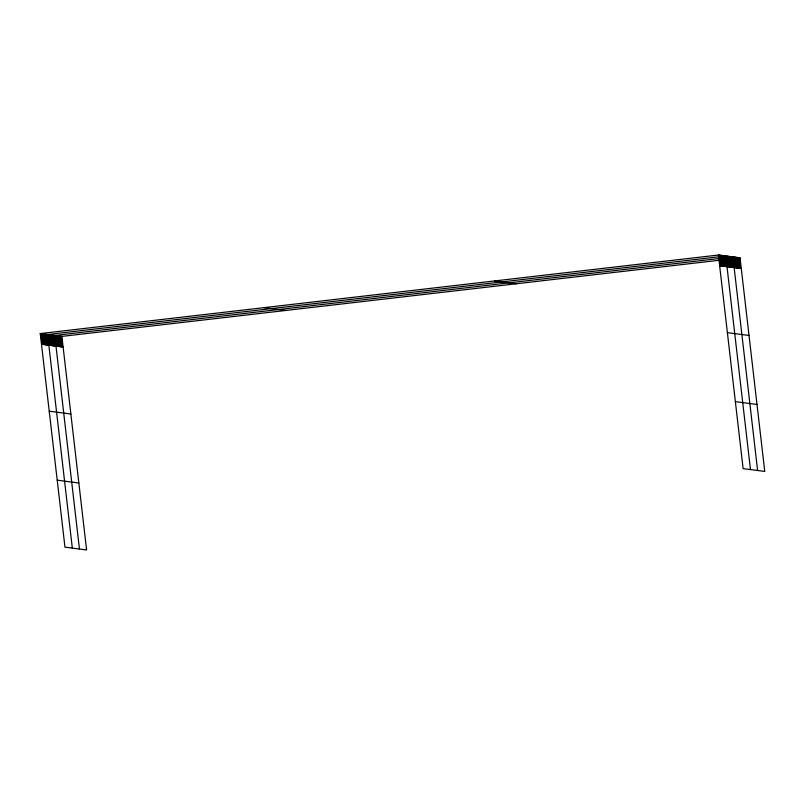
<?xml version="1.0" encoding="UTF-8"?>
<svg xmlns="http://www.w3.org/2000/svg" width="805" height="805" viewBox="0 0 805 805"><rect width="100%" height="100%" fill="white"/><g stroke="black" fill="none" stroke-linecap="round" stroke-linejoin="round"><path stroke-width="1.21" d="M40.25 333.572L61.884 336.389L86.598 549.976L64.964 547.148L40.25 333.572L718.402 255.024L740.037 257.852L764.75 471.428L743.116 468.611L718.402 255.024M61.884 336.389L740.037 257.852M719.63 265.67L741.264 268.488M494.612 280.945L516.246 283.773M727.378 332.636L749.022 335.464M264.04 307.651L285.674 310.468M735.368 401.635L757.002 404.462M41.478 344.208L63.122 347.036M49.226 411.184L70.87 414.001M57.215 480.183L78.85 483M739.393 257.771L740.62 268.407M738.738 257.68L739.966 268.327M738.094 257.6L739.322 268.236M737.44 257.509L738.668 268.156M736.796 257.429L738.024 268.065M736.142 257.338L737.37 267.985M735.498 257.258L736.726 267.904M734.844 257.177L736.072 267.813M734.2 257.087L735.428 267.733M733.546 257.006L734.774 267.642M757.606 470.502L732.902 256.916L54.75 335.464L79.454 549.04M732.248 256.835L733.476 267.471M731.604 256.755L732.832 267.391M730.95 256.664L732.178 267.31M730.306 256.584L731.534 267.22M729.652 256.493L730.88 267.139M729.008 256.413L730.236 267.049M728.354 256.322L729.582 266.968M727.71 256.242L728.938 266.888M727.056 256.161L728.284 266.797M726.412 256.071L727.64 266.717M750.471 469.567L725.758 255.99L47.606 334.528L72.319 548.104M725.094 255.899L726.321 266.546M724.419 255.809L725.647 266.455M723.755 255.728L724.983 266.364M723.081 255.638L724.319 266.284M722.417 255.547L723.645 266.193M721.743 255.467L722.981 266.103M721.079 255.376L722.306 266.022M720.405 255.286L721.642 265.932M719.74 255.205L720.968 265.841M719.066 255.115L720.304 265.761M61.24 336.309L62.468 346.945M60.586 336.218L61.824 346.864M59.942 336.138L61.17 346.774M59.288 336.057L60.526 346.693M58.644 335.967L59.872 346.613M57.99 335.886L59.228 346.522M57.346 335.796L58.574 346.442M56.692 335.715L57.92 346.351M56.048 335.625L57.276 346.271M55.394 335.544L56.622 346.18M54.096 335.373L55.324 346.019M53.452 335.293L54.68 345.929M52.798 335.202L54.026 345.848M52.154 335.122L53.382 345.758M51.5 335.041L52.728 345.677M50.856 334.95L52.084 345.597M50.202 334.87L51.429 345.506M49.558 334.779L50.785 345.425M48.904 334.699L50.131 345.335M48.26 334.608L49.487 345.254M46.942 334.437L48.169 345.083M46.267 334.357L47.495 344.993M45.603 334.266L46.831 344.902M44.929 334.176L46.167 344.822M44.265 334.095L45.493 344.731M43.591 334.005L44.828 344.641M42.927 333.914L44.154 344.56M42.252 333.834L43.49 344.47M41.588 333.743L42.816 344.379M40.914 333.652L42.152 344.299"/></g></svg>
